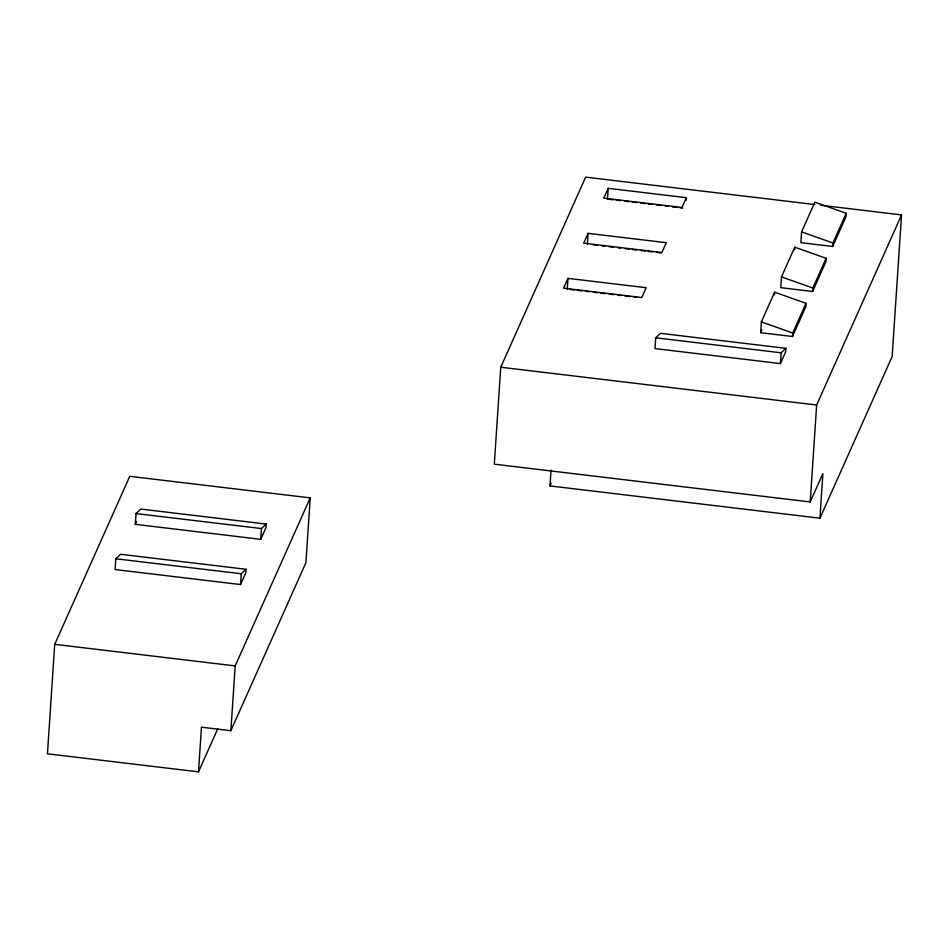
<?xml version="1.0" encoding="UTF-8"?>
<svg xmlns="http://www.w3.org/2000/svg" width="949" height="949" viewBox="0 0 949 949"><rect width="100%" height="100%" fill="white"/><g stroke="black" fill="none" stroke-linecap="round" stroke-linejoin="round"><path stroke-width="1.42" d="M198.495 771.857L201.461 727.183L230.868 730.694L305.922 562.674L310.216 497.881L129.764 476.315L54.722 644.335L47.45 753.803L198.495 771.857L217.772 728.713M115.825 558.771L115.114 569.554L240.536 584.548L245.803 572.769L246.028 569.281L120.606 554.287L115.825 558.771L241.26 573.765L246.028 569.281M135.304 524.334L136.015 513.563L140.796 509.067L266.23 524.062L265.993 527.549L260.738 539.34L135.304 524.334L136.478 521.725M230.868 730.694L235.174 665.913L310.216 497.881M240.536 584.548L241.26 573.765M260.738 539.34L261.45 528.557L266.23 524.062M814.859 204.545L585.652 177.143L500.752 367.227L494.31 464.18L810.209 501.95L822.902 473.527L819.936 518.201L549.993 485.935L551.037 470.075M567.265 289.137L567.976 278.365L646.162 287.701L641.773 297.523L563.587 288.188L567.976 278.365M587.372 244.13L588.083 233.347L666.269 242.695L661.88 252.517L583.694 243.169L588.083 233.347M607.479 199.112L608.19 188.329L686.364 197.677L686.186 200.369M655.7 337.808L654.988 348.591L780.41 363.586L785.677 351.806L785.902 348.319L660.48 333.324L655.7 337.808L781.134 352.803L785.902 348.319M760.659 332.696L761.371 321.913L774.645 292.197L806.009 303.3L805.784 306.788L792.51 336.504L760.659 332.696L761.857 329.991M774.467 294.902L774.645 292.197M781.478 276.906L780.766 287.677L812.617 291.485L825.891 261.782L826.116 258.294L794.752 247.191L781.478 276.906L812.842 287.998L812.617 291.485M780.41 363.586L781.134 352.803M794.562 249.884L794.752 247.191M792.51 336.504L792.747 333.016L806.009 303.3M801.585 231.888L800.861 242.671L832.724 246.479L845.986 216.763L846.223 213.276L814.847 202.173L801.585 231.888L832.949 242.991L832.724 246.479M810.209 501.95L816.65 404.998L901.55 214.913L820.743 205.245M901.55 214.913L892.143 356.539L819.936 518.201M608.19 188.329L603.801 198.151L681.987 207.499L686.364 197.677M549.993 485.935L551.191 483.231M812.842 287.998L826.116 258.294M832.949 242.991L846.223 213.276M608.926 199.29L613.268 199.8M616.162 200.156L620.504 200.666M624.845 201.188L629.187 201.71M632.081 202.054L636.423 202.576M640.777 203.098L645.118 203.608M648.013 203.964L652.354 204.474M656.696 204.996L661.038 205.518M665.379 206.04L668.274 206.384M672.627 206.906L676.969 207.416M679.864 207.772L682.758 208.116M593.161 244.818L597.502 245.34M601.844 245.862L604.738 246.206M609.08 246.716L613.434 247.238M617.775 247.76L620.67 248.104M625.011 248.626L629.353 249.148M632.248 249.492L636.589 250.014M640.931 250.524L645.284 251.046M648.179 251.39L652.521 251.912M656.862 252.434L661.204 252.956M570.159 289.481L574.501 290.003M577.395 290.347L581.737 290.868M586.079 291.39L588.985 291.734M593.327 292.256L597.668 292.778M600.563 293.122L604.904 293.644M609.246 294.154L613.588 294.676M617.929 295.198L620.836 295.542M625.177 296.064L629.519 296.586M633.861 297.096L636.755 297.452M500.752 367.227L816.65 404.998M136.015 513.563L261.45 528.557M54.722 644.335L235.174 665.913M761.371 321.913L792.747 333.016"/></g></svg>
